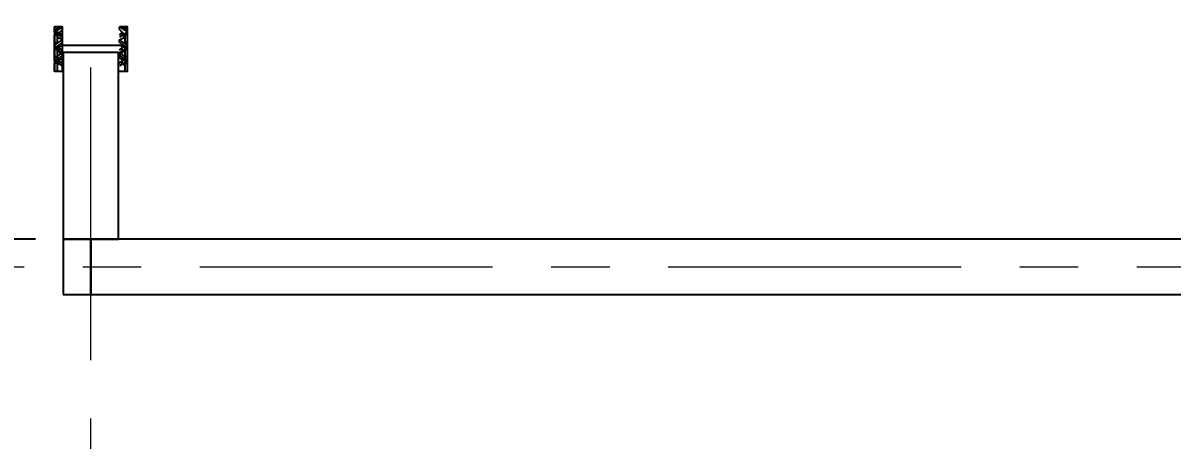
# Model space of a CAD drawing. Header units: centimetres. Extents: x -136 to 1955, y -1012 to 1233.
# Drawn here: x 504.6 to 629.2, y 362.7 to 408 of the extents above; entities that cross this region are included whole.
import ezdxf

# ---------------------------------------------------------------- set-up
doc = ezdxf.new("R2010")
doc.units = ezdxf.units.CM
doc.linetypes.add('CENTER', pattern=[50.8, 31.75, -6.35, 6.35, -6.35])
doc.layers.add('AKS', color=4, linetype='CENTER', lineweight=13)
for name, color, linetype in [('IC_DUVAR_60', 30, 'Continuous'), ('IC_KAPILAR', 7, 'Continuous'), ('KOSE_PROFIL_60', 8, 'Continuous'), ('OZEL_PANEL_OLCU_CM', 3, 'Continuous')]:
    doc.layers.add(name, color=color, linetype=linetype)
doc.styles.get("Standard").update_dxf_attribs({"font": 'Arial.ttf'})
doc.dimstyles.new('ISO-25', dxfattribs={"dimtxt": 2.5, "dimasz": 2.5, "dimexe": 1.25, "dimexo": 0.625, "dimtad": 1, "dimtxsty": 'Standard', "dimcen": 2.5, "dimadec": 0, "dimazin": 0, "dimtfac": 1, "dimtmove": 0, "dimatfit": 3, "dimfxl": 1, "dimarcsym": 0})

# ---------------------------------------------------------------- blocks, each defined once
blk = doc.blocks.new('IC_H_1255_60')
blk.add_lwpolyline([(0, 0), (125.5, 0), (125.5, 6), (0, 6)], close=True)
blk = doc.blocks.new('BIRLESIM_GORUNUS_30_60')
blk.add_lwpolyline([(0, 0), (3, 0), (3, 6), (0, 6)], close=True)
blk = doc.blocks.new('kaynak-ic-kapi')
at = {"color": 133, "linetype": 'Continuous', "lineweight": 25, "true_color": 0x6ec1dd}
for p, q in [((54247.47, 7919.88), (54248.32, 7919.88)), ((54248.32, 7919.59), (54247.47, 7919.59)), ((54248.6, 7919.88), (54248.04, 7919.03)), ((54248.32, 7919.31), (54248.04, 7919.59)), ((54248.32, 7919.88), (54248.32, 7919.59)), ((54248.32, 7919.31), (54248.6, 7919.31)), ((54248.32, 7919.03), (54248.6, 7919.31)), ((54249.16, 7919.03), (54248.6, 7919.88)), ((54248.6, 7919.88), (54248.6, 7919.59)), ((54248.6, 7919.88), (54248.88, 7919.88)), ((54248.6, 7919.59), (54248.88, 7919.03)), ((54249.16, 7919.88), (54248.88, 7919.59)), ((54248.88, 7919.88), (54249.45, 7919.03)), ((54249.73, 7919.59), (54248.88, 7919.59)), ((54249.16, 7919.88), (54249.16, 7919.88)), ((54249.16, 7919.03), (54249.73, 7919.59)), ((54250.01, 7919.88), (54249.45, 7919.03)), ((54250.01, 7919.88), (54249.73, 7919.59)), ((54249.73, 7919.31), (54249.73, 7919.59)), ((54249.73, 7919.31), (54250.01, 7919.31)), ((54249.73, 7919.03), (54250.01, 7919.31)), ((54250.57, 7919.03), (54250.01, 7919.88)), ((54250.01, 7919.88), (54250.01, 7919.88)), ((54250.01, 7919.88), (54250.01, 7919.59)), ((54250.01, 7919.88), (54250.29, 7919.88)), ((54250.01, 7919.59), (54250.29, 7919.03)), ((54250.29, 7919.88), (54250.86, 7919.03)), ((54250.57, 7919.88), (54250.57, 7919.88)), ((54250.57, 7919.88), (54250.57, 7919.59)), ((54251.42, 7919.59), (54250.57, 7919.59)), ((54250.86, 7919.03), (54251.14, 7919.59)), ((54251.7, 7919.88), (54251.14, 7919.03)), ((54251.42, 7919.31), (54251.14, 7919.59)), ((54251.42, 7919.88), (54251.42, 7919.88)), ((54251.42, 7919.88), (54251.42, 7919.59)), ((54251.7, 7919.88), (54251.42, 7919.59)), ((54251.42, 7919.59), (54251.98, 7919.03)), ((54251.42, 7919.31), (54251.7, 7919.31)), ((54251.42, 7919.03), (54251.7, 7919.31)), ((54252.27, 7919.03), (54251.7, 7919.88)), ((54251.7, 7919.88), (54252.27, 7919.88)), ((54251.7, 7919.88), (54251.98, 7919.88)), ((54251.98, 7919.88), (54251.98, 7919.88)), ((54251.98, 7919.88), (54251.98, 7919.59)), ((54251.98, 7919.88), (54252.27, 7919.03)), ((54252.27, 7919.59), (54251.98, 7919.59)), ((54249.16, 7919.03), (54248.88, 7919.03)), ((54249.16, 7919.03), (54249.45, 7919.03)), ((54250.29, 7912.83), (54250.29, 7919.03)), ((54250.57, 7919.03), (54250.57, 7919.03)), ((54250.57, 7919.03), (54250.86, 7919.03)), ((54251.98, 7919.03), (54251.98, 7919.03)), ((54251.98, 7919.03), (54252.27, 7919.03)), ((54252.27, 7919.03), (54252.27, 7919.03)), ((54248.32, 7912.26), (54247.47, 7912.26)), ((54247.47, 7911.98), (54248.32, 7911.98)), ((54248.6, 7911.98), (54248.04, 7912.83)), ((54248.32, 7912.26), (54248.04, 7912.26)), ((54248.32, 7912.83), (54248.6, 7912.26)), ((54248.32, 7912.26), (54248.32, 7911.98)), ((54248.32, 7912.26), (54248.6, 7912.26)), ((54249.16, 7912.83), (54248.6, 7911.98)), ((54248.6, 7912.26), (54248.88, 7912.83)), ((54249.16, 7912.83), (54248.88, 7912.83)), ((54248.88, 7911.98), (54249.45, 7912.83)), ((54249.16, 7911.98), (54248.88, 7912.26)), ((54249.73, 7912.26), (54248.88, 7912.26)), ((54249.16, 7912.83), (54249.45, 7912.83)), ((54249.16, 7912.83), (54249.73, 7912.26)), ((54249.16, 7911.98), (54249.16, 7911.98)), ((54250.01, 7911.98), (54249.45, 7912.83)), ((54249.73, 7912.83), (54250.01, 7912.26)), ((54250.01, 7911.98), (54249.73, 7912.26)), ((54249.73, 7912.26), (54249.73, 7912.26)), ((54249.73, 7912.26), (54250.01, 7912.26)), ((54250.57, 7912.83), (54250.01, 7911.98)), ((54250.01, 7912.26), (54250.29, 7912.83)), ((54250.01, 7911.98), (54250.01, 7912.26)), ((54250.01, 7911.98), (54250.01, 7911.98)), ((54250.01, 7911.98), (54250.29, 7911.98)), ((54250.29, 7911.98), (54250.86, 7912.83)), ((54250.57, 7912.83), (54250.57, 7912.83)), ((54250.57, 7912.83), (54250.86, 7912.83)), ((54250.57, 7911.98), (54250.57, 7912.26)), ((54251.42, 7912.26), (54250.57, 7912.26)), ((54250.57, 7911.98), (54250.57, 7911.98)), ((54250.86, 7912.83), (54251.14, 7912.26)), ((54251.7, 7911.98), (54251.14, 7912.83)), ((54251.42, 7912.26), (54251.14, 7912.26)), ((54251.42, 7912.26), (54251.98, 7912.83)), ((54251.42, 7912.83), (54251.7, 7912.26)), ((54251.42, 7911.98), (54251.42, 7912.26)), ((54251.7, 7911.98), (54251.42, 7912.26)), ((54251.42, 7912.26), (54251.7, 7912.26)), ((54251.42, 7911.98), (54251.42, 7911.98)), ((54252.27, 7912.83), (54251.7, 7911.98)), ((54251.7, 7911.98), (54252.27, 7911.98)), ((54251.7, 7911.98), (54251.98, 7911.98)), ((54251.98, 7912.83), (54251.98, 7912.83)), ((54251.98, 7912.83), (54252.27, 7912.83)), ((54251.98, 7911.98), (54252.27, 7912.83)), ((54251.98, 7911.98), (54251.98, 7912.26)), ((54252.27, 7912.26), (54251.98, 7912.26)), ((54251.98, 7911.98), (54251.98, 7911.98)), ((54252.27, 7912.83), (54252.27, 7912.83))]:
    blk.add_line(p, q, dxfattribs=at)
for points in [[(54247.47, 7919.03), (54247.47, 7919.88), (54252.27, 7919.88), (54252.27, 7919.03)], [(54248.6, 7919.88), (54250.01, 7919.88), (54251.42, 7919.88)], [(54248.6, 7912.26), (54248.6, 7911.98), (54248.88, 7911.98)], [(54248.6, 7911.98), (54250.01, 7911.98), (54251.42, 7911.98)]]:
    blk.add_lwpolyline(points, dxfattribs=at)
blk.add_lwpolyline([(54247.47, 7912.83), (54252.27, 7912.83), (54252.27, 7911.98), (54247.47, 7911.98)], close=True, dxfattribs=at)
blk = doc.blocks.new('KROKI_KAPILI_1225_60_SAG')
blk.add_lwpolyline([(0, 0), (6, 0), (6, 20.25), (0, 20.25)], close=True)
at = {"layer": 'IC_KAPILAR', "xscale": -1, "rotation": 270}
blk.add_blockref('kaynak-ic-kapi', (-7912.93, -54229.22), dxfattribs=at)
blk = doc.blocks.new('*D106')
at = {"layer": 'Defpoints', "color": 0, "transparency": 16777216}
for p in [(464, 507), (509, 507), (509, 384.5)]:
    blk.add_point(p, dxfattribs=at)
at = {"layer": 'OZEL_PANEL_OLCU_CM', "color": 0, "lineweight": -2, "transparency": 16777216}
for p, q in [((506, 507), (459, 507)), ((464, 388.5), (464, 503)), ((506, 384.5), (459, 384.5))]:
    blk.add_line(p, q, dxfattribs=at)
at = {"layer": 'OZEL_PANEL_OLCU_CM', "color": 0, "transparency": 16777216}
for points in [[(463.33, 503), (464.67, 503), (464, 507)], [(463.33, 388.5), (464.67, 388.5), (464, 384.5)]]:
    blk.add_solid(points, dxfattribs=at)
at = {"layer": 'OZEL_PANEL_OLCU_CM', "color": 0, "transparency": 16777216, "insert": (452.99, 445.75), "char_height": 15, "attachment_point": 5, "rotation": 90}
blk.add_mtext('122,5', dxfattribs=at)

msp = doc.modelspace()

# ---------------------------------------------------------------- linework, layer by layer
at = {"layer": 'AKS'}
for p, q in [((512, -35), (512, 1055)), ((-35, 381.5), (808, 381.5))]:
    msp.add_line(p, q, dxfattribs=at)

# ---------------------------------------------------------------- block references
at = {"layer": 'IC_DUVAR_60'}
for name, p in [('KROKI_KAPILI_1225_60_SAG', (509, 384.5)), ('IC_H_1255_60', (512, 378.5))]:
    msp.add_blockref(name, p, dxfattribs=at)
at = {"layer": 'KOSE_PROFIL_60'}
msp.add_blockref('BIRLESIM_GORUNUS_30_60', (509, 378.5), dxfattribs=at)

# ---------------------------------------------------------------- dimensions: what is measured, and where the dimension line sits
at = {"layer": 'OZEL_PANEL_OLCU_CM'}
dim = msp.add_linear_dim(base=(464, 507), p1=(509, 384.5), p2=(509, 507), angle=90, dimstyle='ISO-25', override={"dimtxt": 15, "dimasz": 4, "dimexe": 5, "dimexo": 3, "dimgap": 2, "dimdec": 1, "dimtix": 1, "dimatfit": 1}, dxfattribs=at)
dim.commit()
dim.dimension.update_dxf_attribs({"geometry": '*D106', "text_midpoint": (452.986, 445.75)})

doc.saveas('drawing.dxf')
